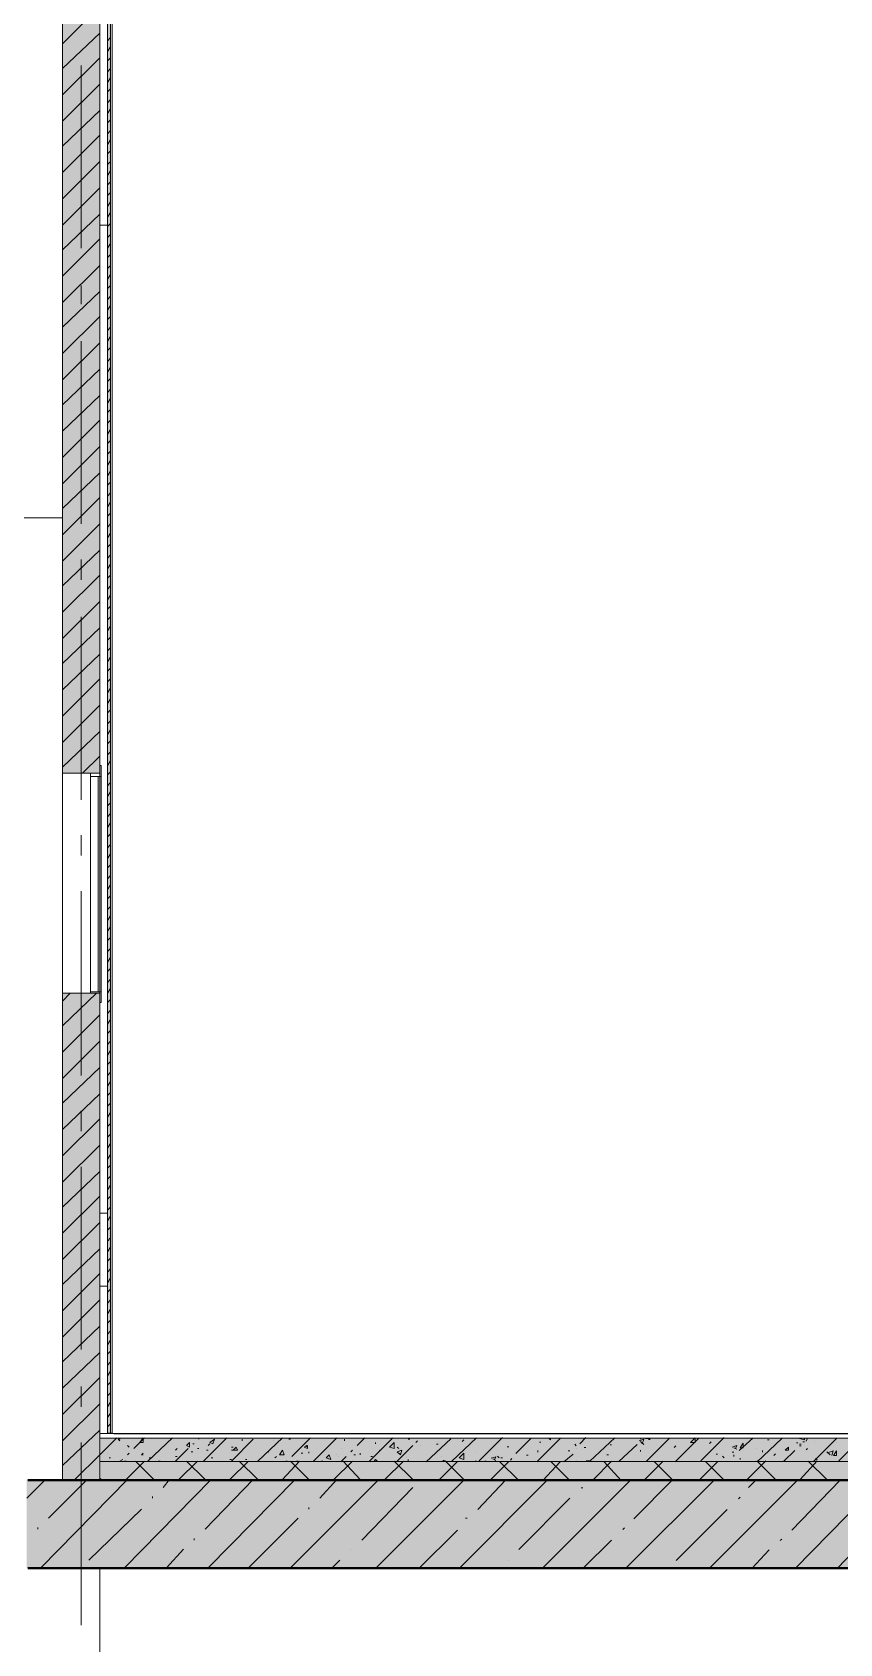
# Model space of a CAD drawing. Header units: millimetres. Extents: x -135211 to 49383, y -8033 to 228499.
# Drawn here: x -65282 to -63077, y 48078 to 52483 of the extents above; entities that cross this region are included whole.
import ezdxf

# ---------------------------------------------------------------- set-up
doc = ezdxf.new("R2010")
doc.units = ezdxf.units.MM
doc.layers.add('PDF _Геометрия', color=7, linetype='Continuous', true_color=0x1d1d1d)
doc.layers.add('PDF _Сплошная заливка', color=7, linetype='Continuous', true_color=0xffffff)

msp = doc.modelspace()

# ---------------------------------------------------------------- hatches: boundary and pattern name
at = {"layer": 'PDF _Сплошная заливка', "transparency": 33554559}
h = msp.add_hatch(color=256, dxfattribs=at)
h.paths.add_polyline_path([(-65199.1, 50457.1), (-65097.5, 50457.1), (-65097.5, 53356.7), (-65199.1, 53356.7)])
h.paths.add_polyline_path([(-65097.5, 49856), (-65199.1, 49856), (-65199.1, 48526.8), (-65097.5, 48526.8)])
h = msp.add_hatch(color=256, dxfattribs=at)
h.paths.add_polyline_path([(-65546.2, 48285.5), (-65546.2, 48526.4), (-101294, 48526.4), (-101294, 48285.5)])
h.paths.add_polyline_path([(146.8, 48285.5), (146.8, 48526.4), (-22999.7, 48526.4), (-22999.7, 48285.5)])
h.paths.add_polyline_path([(-23351, 48285.5), (-23351, 48526.4), (-26352.2, 48526.4), (-26352.2, 48285.5)])
h.paths.add_polyline_path([(-26398.8, 48285.5), (-26398.8, 48526.4), (-44097.3, 48526.4), (-44097.3, 48285.5)])
h.paths.add_polyline_path([(-45350.3, 48285.5), (-45350.3, 48526.4), (-50899.8, 48526.4), (-50899.8, 48285.5)])
h.paths.add_polyline_path([(-50950.6, 48285.5), (-50950.6, 48526.4), (-65296.5, 48526.4), (-65296.5, 48285.5)])

# ---------------------------------------------------------------- linework, layer by layer
at = {"layer": 'PDF _Геометрия', "color": 7, "lineweight": 40}
for points in [[(-77396.4, 53355.7), (-51196.7, 53355.7), (-51196.7, 48525.6), (-65293.5, 48525.6)], [(-65293.5, 48284.3), (-51196.7, 48284.3), (-51196.7, 45155.9), (-77396.4, 45155.9)]]:
    msp.add_lwpolyline(points, dxfattribs=at)
at = {"layer": 'PDF _Геометрия', "color": 7, "lineweight": 9}
for points in [[(-65597, 51155.5), (-65199.1, 51155.5), (-65199.1, 53356.7), (-65597, 53356.7)], [(-65199.1, 53356.7), (-65199.1, 50457.1), (-65097.5, 50457.1), (-65097.5, 53356.7)], [(-65076.4, 53356.7), (-65076.4, 48653.8), (-65067.9, 48653.8), (-65063.7, 48653.8), (-65063.7, 53356.7), (-65067.9, 53356.7)], [(-65093.3, 50478.2), (-65097.5, 50478.2), (-65097.5, 50457.1), (-65122.9, 50457.1), (-65122.9, 50448.6), (-65093.3, 50448.6)], [(-65101.8, 50448.6), (-65101.8, 49860.2), (-65097.5, 49860.2), (-65097.5, 50448.6), (-65101.8, 50448.6), (-65101.8, 49860.2), (-65097.5, 49860.2), (-65097.5, 50448.6)], [(-65097.5, 49830.6), (-65093.3, 49830.6), (-65093.3, 49860.2), (-65122.9, 49860.2), (-65122.9, 49856), (-65097.5, 49856)]]:
    msp.add_lwpolyline(points, close=True, dxfattribs=at)
for points in [[(-65097.5, 53356.7), (-65097.5, 50478.2), (-65097.5, 51955.6), (-65076.4, 51955.6)], [(-62094, 53356), (-62094, 48526), (-65095.2, 48526)], [(-65067.9, 53356.7), (-65067.9, 48653.8)], [(-65058.6, 48651.8), (-62129.1, 48651.8), (-62129.1, 53355), (-65058.6, 53355)], [(-65148.3, 51892.1), (-65148.3, 52391.6)], [(-65148.3, 51739.7), (-65148.3, 51790.5)], [(-65148.3, 51138.6), (-65148.3, 51638.1)], [(-65148.3, 50986.2), (-65148.3, 51041.2)], [(-65148.3, 50385.1), (-65148.3, 50884.6)], [(-65122.9, 49856), (-65199.1, 49856), (-65199.1, 48526.8), (-65097.5, 48526.8), (-65097.5, 49856), (-65199.1, 49856), (-65199.1, 50457.1), (-65122.9, 50457.1)], [(-65122.9, 50448.6), (-65122.9, 49860.2)], [(-65097.5, 50457.1), (-65097.5, 49856), (-65097.5, 50457.1)], [(-65097.5, 50448.6), (-65097.5, 50334.3)], [(-65093.3, 49860.2), (-65093.3, 50448.6)], [(-65148.3, 50232.7), (-65148.3, 50287.8)], [(-65148.3, 49631.6), (-65148.3, 50135.4)], [(-65097.5, 49978.7), (-65097.5, 49860.2)], [(-65076.4, 49254.9), (-65097.5, 49254.9), (-65097.5, 49830.6), (-65097.5, 49555.4)], [(-65148.3, 49479.2), (-65148.3, 49534.3)], [(-65148.3, 48882.4), (-65148.3, 49381.9)], [(-65076.4, 49055.9), (-65097.5, 49055.9)], [(-65148.3, 48725.8), (-65148.3, 48780.8)], [(-65148.3, 48128.9), (-65148.3, 48628.4)], [(-65097.5, 48653.8), (-65097.5, 48641.1), (-65097.5, 48577.6), (-65097.5, 48526.8)], [(-62094, 48526), (-62094, 48576.7), (-62094, 48640.2), (-62094, 48652.9), (-65095.2, 48652.9)], [(-62094, 48640.2), (-65095.2, 48640.2)], [(-62094, 48576.7), (-65095.2, 48576.7)], [(-66121.9, 45157.3), (-65698.6, 45157.3), (-65097.5, 45157.3), (-65097.5, 48285.5), (-65097.5, 47874.9)], [(-62445, 48284.5), (-65094.9, 48284.5)], [(-64797, 48285.5), (-64995.9, 48285.5)]]:
    msp.add_lwpolyline(points, dxfattribs=at)
at = {"layer": 'PDF _Геометрия', "lineweight": 9}
for points in [[(-65199.1, 52450.9), (-65097.5, 52552.5)], [(-65199.1, 52383.1), (-65097.5, 52480.5)], [(-65199.1, 52311.2), (-65097.5, 52412.8)], [(-65199.1, 52239.2), (-65097.5, 52340.8)], [(-65199.1, 52171.5), (-65097.5, 52268.8)], [(-65199.1, 52099.5), (-65097.5, 52201.1)], [(-65199.1, 52027.6), (-65097.5, 52129.1)], [(-65199.1, 51955.6), (-65097.5, 52057.2)], [(-65199.1, 51887.9), (-65097.5, 51985.2)], [(-65199.1, 51815.9), (-65097.5, 51917.5)], [(-65199.1, 51743.9), (-65097.5, 51845.5)], [(-65199.1, 51676.2), (-65097.5, 51773.6)], [(-65199.1, 51604.2), (-65097.5, 51705.8)], [(-65199.1, 51532.3), (-65097.5, 51633.9)], [(-65199.1, 51464.6), (-65097.5, 51561.9)], [(-65199.1, 51392.6), (-65097.5, 51490)], [(-65199.1, 51320.6), (-65097.5, 51422.2)], [(-65199.1, 51248.7), (-65097.5, 51350.3)], [(-65199.1, 51180.9), (-65097.5, 51278.3)], [(-65199.1, 51109), (-65097.5, 51210.6)], [(-65199.1, 51037), (-65097.5, 51138.6)], [(-65199.1, 50969.3), (-65097.5, 51066.6)], [(-65199.1, 50897.3), (-65097.5, 50998.9)], [(-65199.1, 50825.4), (-65097.5, 50927)], [(-65199.1, 50757.6), (-65097.5, 50855)], [(-65199.1, 50685.7), (-65097.5, 50783)], [(-65199.1, 50613.7), (-65097.5, 50715.3)], [(-65199.1, 50541.7), (-65097.5, 50643.3)], [(-65199.1, 50474), (-65097.5, 50571.4)], [(-65144.1, 50457.1), (-65097.5, 50503.6)], [(-65199.1, 49834.8), (-65178, 49856)], [(-65199.1, 49767.1), (-65106, 49856)], [(-65199.1, 49695.1), (-65097.5, 49796.7)], [(-65199.1, 49623.2), (-65097.5, 49724.8)], [(-65199.1, 49555.4), (-65097.5, 49652.8)], [(-65199.1, 49483.5), (-65097.5, 49580.8)], [(-65199.1, 49411.5), (-65097.5, 49513.1)], [(-65199.1, 49339.6), (-65097.5, 49441.1)], [(-65199.1, 49271.8), (-65097.5, 49369.2)], [(-65199.1, 49199.9), (-65097.5, 49301.5)], [(-65199.1, 49127.9), (-65097.5, 49229.5)], [(-65199.1, 49060.2), (-65097.5, 49157.5)], [(-65199.1, 48988.2), (-65097.5, 49089.8)], [(-65199.1, 48916.2), (-65097.5, 49017.8)], [(-65199.1, 48848.5), (-65097.5, 48945.9)], [(-65199.1, 48776.6), (-65097.5, 48873.9)], [(-65199.1, 48704.6), (-65097.5, 48806.2)], [(-65199.1, 48632.6), (-65097.5, 48734.2)], [(-65199.1, 48564.9), (-65097.5, 48662.3)], [(-65165.3, 48526.8), (-65097.5, 48594.5), (-65051, 48641.1)], [(-65046.7, 48641.1), (-65042.5, 48636.9), (-65042.5, 48641.1)], [(-65046.7, 48636.9), (-65042.5, 48632.6)], [(-65004.4, 48611.5), (-64974.8, 48641.1)], [(-64966.3, 48577.6), (-64898.6, 48641.1)], [(-64826.6, 48636.9), (-64826.6, 48641.1)], [(-64813.9, 48577.6), (-64750.4, 48641.1)], [(-64737.7, 48577.6), (-64678.5, 48636.9)], [(-64708.1, 48632.6), (-64708.1, 48636.9)], [(-64665.8, 48577.6), (-64598, 48641.1)], [(-64623.4, 48632.6), (-64623.4, 48632.6)], [(-64581.1, 48636.9), (-64576.9, 48636.9)], [(-64572.6, 48590.3), (-64521.8, 48641.1)], [(-64513.4, 48577.6), (-64449.9, 48641.1)], [(-64428.7, 48636.9), (-64428.7, 48632.6)], [(-64394.8, 48619.9), (-64373.7, 48641.1)], [(-64361, 48577.6), (-64297.5, 48641.1)], [(-64344.1, 48624.2), (-64344.1, 48628.4)], [(-64255.2, 48636.9), (-64250.9, 48636.9)], [(-64234, 48628.4), (-64229.8, 48632.6)], [(-64206.2, 48574.9), (-64138.4, 48638.5)], [(-64173.5, 48630.5), (-64173.5, 48630.5)], [(-64136.1, 48577.3), (-64068.2, 48640.8)], [(-64107.5, 48631.2), (-64103.3, 48635.4)], [(-64061.7, 48578), (-63998, 48641.5)], [(-63961.6, 48598.1), (-63919, 48640.4)], [(-63903.5, 48575.8), (-63840.1, 48639.3)], [(-63897, 48629), (-63892.7, 48629)], [(-63870.7, 48639.7), (-63866.4, 48635.5), (-63866.4, 48639.7)], [(-63800.5, 48640.4), (-63796.2, 48640.4)], [(-63786.9, 48624.8), (-63769.9, 48641.7)], [(-63758.7, 48577.1), (-63690.9, 48640.6)], [(-63690.9, 48639), (-63690.9, 48639)], [(-63624.8, 48632.7), (-63612, 48637), (-63616.2, 48624.2)], [(-63620.7, 48637.1), (-63620.7, 48641.3)], [(-63620.5, 48631), (-63612, 48622.6)], [(-63612, 48641.2), (-63612, 48641.2)], [(-63607.2, 48639.3), (-63594.4, 48639.3)], [(-63605.4, 48576.7), (-63541.8, 48640.2)], [(-63598.7, 48636.7), (-63594.4, 48636.7)], [(-63594.4, 48639.3), (-63594.4, 48639.3)], [(-63526.1, 48575.6), (-63462.8, 48639.1)], [(-63456, 48578), (-63392.6, 48641.5)], [(-63432, 48625.9), (-63427.7, 48630.2)], [(-63366.3, 48639.4), (-63366.3, 48639.4)], [(-63351.8, 48606.5), (-63313.6, 48640.4)], [(-63302.5, 48575.8), (-63234.7, 48639.3)], [(-63274.1, 48635.6), (-63269.8, 48635.6)], [(-63195.1, 48627.7), (-63190.8, 48627.7)], [(-63190.8, 48640.4), (-63190.8, 48640.4)], [(-63190, 48640.1), (-63173.3, 48635.9), (-63173.3, 48640.1)], [(-63177.6, 48630), (-63173.3, 48630)], [(-63168.8, 48631.6), (-63164.5, 48640)], [(-63149.2, 48575.4), (-63085.5, 48638.9)], [(-63146.9, 48631.3), (-63146.9, 48631.3)], [(-63085.5, 48627.9), (-63085.5, 48627.9)], [(-63079.2, 48577.9), (-63024.1, 48632.9)], [(-63076.7, 48638.8), (-63076.7, 48638.8)], [(-65076.4, 48598.8), (-65076.4, 48598.8)], [(-65072.1, 48586.1), (-65067.9, 48586.1)], [(-65042.5, 48577.6), (-65034, 48581.8)], [(-65021.3, 48619.9), (-65017.1, 48615.7)], [(-65021.3, 48594.5), (-65017.1, 48598.8)], [(-64979, 48594.5), (-64983.2, 48594.5), (-64979, 48598.8)], [(-64962.1, 48586.1), (-64957.8, 48586.1)], [(-64924, 48615.7), (-64924, 48615.7)], [(-64890.1, 48577.6), (-64856.3, 48611.5)], [(-64890.1, 48607.2), (-64885.9, 48611.5)], [(-64890.1, 48590.3), (-64885.9, 48590.3)], [(-64847.8, 48603), (-64843.6, 48603)], [(-64843.6, 48624.2), (-64839.3, 48624.2)], [(-64830.9, 48611.5), (-64826.6, 48611.5)], [(-64805.5, 48607.2), (-64801.2, 48607.2)], [(-64801.2, 48619.9), (-64797, 48624.2)], [(-64792.8, 48586.1), (-64788.5, 48586.1)], [(-64742, 48581.8), (-64737.7, 48581.8)], [(-64737.7, 48615.7), (-64733.5, 48615.7)], [(-64737.7, 48607.2), (-64733.5, 48607.2)], [(-64699.6, 48581.8), (-64695.4, 48581.8)], [(-64640.4, 48603), (-64636.1, 48603)], [(-64636.1, 48598.8), (-64636.1, 48598.8)], [(-64619.2, 48586.1), (-64615, 48590.3)], [(-64547.2, 48598.8), (-64543, 48598.8)], [(-64534.5, 48619.9), (-64530.3, 48615.7)], [(-64526.1, 48598.8), (-64526.1, 48603)], [(-64449.9, 48594.5), (-64449.9, 48594.5)], [(-64445.6, 48590.3), (-64445.6, 48590.3)], [(-64437.2, 48611.5), (-64437.2, 48611.5)], [(-64437.2, 48577.6), (-64424.5, 48590.3)], [(-64411.8, 48603), (-64407.5, 48607.2)], [(-64403.3, 48594.5), (-64399.1, 48594.5)], [(-64386.4, 48598.8), (-64386.4, 48594.5)], [(-64356.7, 48590.3), (-64352.5, 48590.3)], [(-64348.3, 48577.6), (-64344.1, 48581.8), (-64339.8, 48577.6)], [(-64335.6, 48603), (-64331.4, 48607.2)], [(-64284.8, 48577.6), (-64242.5, 48619.9)], [(-64284.8, 48615.7), (-64280.6, 48611.5)], [(-64259.4, 48586.1), (-64259.4, 48586.1)], [(-64255.2, 48577.6), (-64255.2, 48581.8)], [(-64221.3, 48619.9), (-64221.3, 48619.9)], [(-64177.7, 48623.7), (-64173.5, 48623.7)], [(-64164.7, 48589.7), (-64164.7, 48589.7)], [(-64068.2, 48601), (-64068.2, 48601)], [(-64028.3, 48585.1), (-64015.6, 48589.3), (-64019.8, 48580.8)], [(-64024.1, 48583.4), (-64015.6, 48579.1)], [(-64011, 48590.8), (-64006.8, 48586.6)], [(-64002.3, 48586.5), (-63998, 48586.5)], [(-63984.7, 48615.9), (-63980.5, 48615.9)], [(-63975.9, 48580.2), (-63971.7, 48584.5)], [(-63932.1, 48594), (-63927.8, 48594)], [(-63901.5, 48606.3), (-63901.5, 48602.1)], [(-63830.5, 48575.3), (-63805, 48596.5)], [(-63818, 48605.1), (-63813.8, 48605.1)], [(-63800.5, 48623.5), (-63796.2, 48619.2)], [(-63796.2, 48610.8), (-63796.2, 48610.8)], [(-63774.2, 48614.6), (-63769.9, 48614.6)], [(-63712.7, 48594.3), (-63708.5, 48594.3)], [(-63704, 48622.1), (-63699.7, 48622.1)], [(-63680.3, 48576.3), (-63629.5, 48622.8)], [(-63620.7, 48603.2), (-63620.7, 48607.4)], [(-63528.5, 48614.6), (-63524.2, 48618.8)], [(-63414.4, 48596.1), (-63410.2, 48596.1)], [(-63396.9, 48590.7), (-63392.6, 48586.5)], [(-63370.6, 48601.4), (-63366.3, 48601.4)], [(-63370.4, 48615.6), (-63357.5, 48619.8), (-63361.8, 48611.4)], [(-63366.3, 48590.3), (-63366.3, 48594.5)], [(-63366.1, 48613.9), (-63357.5, 48609.7)], [(-63348.7, 48581.6), (-63348.7, 48585.8)], [(-63304.9, 48610.7), (-63304.9, 48610.7)], [(-63287.3, 48606.2), (-63287.3, 48601.9)], [(-63256.5, 48593), (-63252.2, 48597.2)], [(-63229.2, 48577), (-63199.6, 48606.6)], [(-63186.3, 48623.3), (-63182, 48623.3)], [(-63186.3, 48619.1), (-63182, 48619.1)], [(-63168.8, 48607.8), (-63164.5, 48612)], [(-63142.5, 48584.6), (-63138.2, 48580.4)], [(-63111.7, 48602.7), (-63103.1, 48594.3)], [(-63107.2, 48600.9), (-63094.3, 48605.2), (-63098.6, 48592.5)], [(-65029.8, 48577.6), (-65025.6, 48577.6)], [(-65025.6, 48526.8), (-64974.8, 48577.6)], [(-64949.4, 48526.8), (-65000.2, 48577.6)], [(-64936.7, 48577.6), (-64932.4, 48577.6)], [(-64932.4, 48577.6), (-64932.4, 48577.6)], [(-64881.7, 48526.8), (-64830.9, 48577.6)], [(-64809.7, 48526.8), (-64860.5, 48577.6)], [(-64742, 48526.8), (-64691.2, 48577.6)], [(-64665.8, 48526.8), (-64716.6, 48577.6)], [(-64708.1, 48577.6), (-64708.1, 48577.6)], [(-64602.3, 48577.6), (-64602.3, 48577.6)], [(-64598, 48526.8), (-64551.5, 48577.6)], [(-64589.6, 48577.6), (-64585.3, 48577.6)], [(-64526.1, 48526.8), (-64576.9, 48577.6)], [(-64559.9, 48577.6), (-64555.7, 48577.6)], [(-64509.1, 48577.6), (-64509.1, 48577.6)], [(-64492.2, 48577.6), (-64488, 48577.6)], [(-64458.3, 48526.8), (-64407.5, 48577.6)], [(-64386.4, 48526.8), (-64432.9, 48577.6)], [(-64318.7, 48526.8), (-64267.9, 48577.6)], [(-64242.5, 48526.8), (-64293.3, 48577.6)], [(-64171.7, 48525.6), (-64120.9, 48576.4)], [(-64160.2, 48579.4), (-64155.9, 48579.4)], [(-64103.3, 48527), (-64154.2, 48577.8)], [(-64072.4, 48577.3), (-64068.2, 48577.3)], [(-64046.1, 48577), (-64041.9, 48577)], [(-64031.4, 48525.3), (-63980.5, 48576.1)], [(-63954.1, 48524.9), (-64005.1, 48575.7)], [(-63886.5, 48525.1), (-63840.1, 48575.8)], [(-63813.8, 48524.6), (-63864.4, 48575.5)], [(-63796.2, 48579.5), (-63796.2, 48579.5)], [(-63769.6, 48578.1), (-63761.1, 48578.1), (-63765.4, 48578.1)], [(-63750.4, 48526.4), (-63699.7, 48577.2)], [(-63673.4, 48524.4), (-63719.9, 48575.2)], [(-63639, 48420), (-63533, 48525.8), (-63583.9, 48576.6)], [(-63610.2, 48526.2), (-63559.3, 48577)], [(-63524.2, 48579.1), (-63524.2, 48579.1)], [(-63461.1, 48524.1), (-63410.2, 48574.9)], [(-63392.6, 48525.5), (-63443.6, 48576.3)], [(-63379.3, 48576.1), (-63375.1, 48576.1)], [(-63329.2, 48527.3), (-63278.5, 48578.1)], [(-63252.2, 48526.9), (-63302.9, 48577.7)], [(-63184.6, 48527), (-63138.2, 48577.8)], [(-63111.8, 48526.7), (-63162.6, 48577.4)], [(-65296.5, 48476), (-65245.7, 48526.8)], [(-65258.4, 48285.5), (-65021.3, 48526.8)], [(-65237.2, 48421), (-65131.4, 48526.8)], [(-65093.3, 48526.8), (-65097.5, 48531)], [(-65029.8, 48285.5), (-64792.8, 48526.8)], [(-64924, 48505.6), (-64907, 48526.8)], [(-64809.7, 48391.3), (-64678.5, 48526.8)], [(-64801.2, 48285.5), (-64564.2, 48526.8)], [(-64576.9, 48285.5), (-64335.6, 48526.8)], [(-64496.4, 48476), (-64449.9, 48526.8)], [(-64382.1, 48361.7), (-64242.5, 48505.6)], [(-64344.5, 48284), (-64103.3, 48525.3)], [(-64116.4, 48284.2), (-63875.2, 48525.5)], [(-64065.3, 48445), (-63989.2, 48525.4)], [(-63888.2, 48284.4), (-63647.1, 48525.7)], [(-63782.9, 48504.7), (-63778.7, 48504.7)], [(-63660.4, 48284.6), (-63418.9, 48525.9)], [(-63432.2, 48284.8), (-63190.8, 48526.1)], [(-63325.9, 48504.8), (-63304.9, 48526)], [(-63208, 48389), (-63076.7, 48524.5)], [(-63199.7, 48283.3), (-62962.7, 48524.6)], [(-64953.6, 48476), (-64953.6, 48480.2)], [(-64526.1, 48446.4), (-64526.1, 48450.6)], [(-63953.4, 48335.8), (-63813.8, 48475.6)], [(-63353, 48474.1), (-63348.7, 48478.4)], [(-65127.2, 48306.7), (-64983.2, 48446.4)], [(-64691.2, 48285.5), (-64555.7, 48421)], [(-64098.8, 48421.1), (-64094.5, 48421.1)], [(-63523.5, 48305.3), (-63383.8, 48445)], [(-63084.9, 48283.2), (-62953.9, 48418.6)], [(-65266.9, 48391.3), (-65266.9, 48395.6)], [(-64839.3, 48361.7), (-64839.3, 48365.9)], [(-64226.8, 48282.6), (-64120.9, 48388.4)], [(-63668.9, 48390.5), (-63664.6, 48394.7)], [(-63239, 48359.9), (-63234.7, 48364.2)], [(-64915.5, 48285.5), (-64869, 48336.3)], [(-64411.8, 48336.3), (-64411.8, 48336.3)], [(-63776, 48285.2), (-63699.7, 48361.4)], [(-63316.5, 48284.2), (-63269.8, 48335)], [(-64462.6, 48285.5), (-64441.4, 48306.7)], [(-63980.5, 48305.2), (-63980.5, 48305.2)]]:
    msp.add_lwpolyline(points, dxfattribs=at)
at = {"layer": 'PDF _Геометрия', "color": 252, "lineweight": 9, "true_color": 0x878787}
for points in [[(-65076.4, 52459.3), (-65067.9, 52467.8)], [(-65076.4, 52429.7), (-65067.9, 52442.4)], [(-65076.4, 52404.3), (-65067.9, 52412.8)], [(-65076.4, 52374.7), (-65067.9, 52383.1)], [(-65076.4, 52345), (-65067.9, 52357.7)], [(-65076.4, 52319.6), (-65067.9, 52328.1)], [(-65076.4, 52290), (-65067.9, 52298.5)], [(-65076.4, 52260.4), (-65067.9, 52273.1)], [(-65076.4, 52235), (-65067.9, 52243.4)], [(-65076.4, 52205.3), (-65067.9, 52213.8)], [(-65076.4, 52175.7), (-65067.9, 52188.4)], [(-65076.4, 52150.3), (-65067.9, 52158.8)], [(-65076.4, 52120.7), (-65067.9, 52129.1)], [(-65076.4, 52091), (-65067.9, 52103.7)], [(-65076.4, 52065.6), (-65067.9, 52074.1)], [(-65076.4, 52036), (-65067.9, 52044.5)], [(-65076.4, 52006.4), (-65067.9, 52019.1)], [(-65076.4, 51976.8), (-65067.9, 51989.5)], [(-65076.4, 51951.4), (-65067.9, 51959.8)], [(-65076.4, 51921.7), (-65067.9, 51930.2)], [(-65076.4, 51892.1), (-65067.9, 51904.8)], [(-65076.4, 51866.7), (-65067.9, 51875.2)], [(-65076.4, 51837.1), (-65067.9, 51845.5)], [(-65076.4, 51807.4), (-65067.9, 51820.1)], [(-65076.4, 51782), (-65067.9, 51790.5)], [(-65076.4, 51752.4), (-65067.9, 51760.9)], [(-65076.4, 51722.8), (-65067.9, 51735.5)], [(-65076.4, 51697.4), (-65067.9, 51705.8)], [(-65076.4, 51667.7), (-65067.9, 51676.2)], [(-65076.4, 51638.1), (-65067.9, 51650.8)], [(-65076.4, 51612.7), (-65067.9, 51621.2)], [(-65076.4, 51583.1), (-65067.9, 51591.5)], [(-65076.4, 51553.4), (-65067.9, 51566.1)], [(-65076.4, 51528), (-65067.9, 51536.5)], [(-65076.4, 51498.4), (-65067.9, 51506.9)], [(-65076.4, 51468.8), (-65067.9, 51481.5)], [(-65076.4, 51443.4), (-65067.9, 51451.9)], [(-65076.4, 51413.8), (-65067.9, 51422.2)], [(-65076.4, 51384.1), (-65067.9, 51396.8)], [(-65076.4, 51358.7), (-65067.9, 51367.2)], [(-65076.4, 51329.1), (-65067.9, 51337.6)], [(-65076.4, 51299.5), (-65067.9, 51312.2)], [(-65076.4, 51269.8), (-65067.9, 51282.5)], [(-65076.4, 51244.4), (-65067.9, 51252.9)], [(-65076.4, 51214.8), (-65067.9, 51223.3)], [(-65076.4, 51185.2), (-65067.9, 51197.9)], [(-65076.4, 51159.8), (-65067.9, 51168.2)], [(-65076.4, 51130.1), (-65067.9, 51138.6)], [(-65076.4, 51100.5), (-65067.9, 51113.2)], [(-65076.4, 51075.1), (-65067.9, 51083.6)], [(-65076.4, 51045.5), (-65067.9, 51053.9)], [(-65076.4, 51015.8), (-65067.9, 51028.5)], [(-65076.4, 50990.4), (-65067.9, 50998.9)], [(-65076.4, 50960.8), (-65067.9, 50969.3)], [(-65076.4, 50931.2), (-65067.9, 50943.9)], [(-65076.4, 50905.8), (-65067.9, 50914.3)], [(-65076.4, 50876.2), (-65067.9, 50884.6)], [(-65076.4, 50846.5), (-65067.9, 50859.2)], [(-65076.4, 50821.1), (-65067.9, 50829.6)], [(-65076.4, 50791.5), (-65067.9, 50800)], [(-65076.4, 50761.9), (-65067.9, 50774.6)], [(-65076.4, 50736.5), (-65067.9, 50744.9)], [(-65076.4, 50706.8), (-65067.9, 50715.3)], [(-65076.4, 50677.2), (-65067.9, 50689.9)], [(-65076.4, 50647.6), (-65067.9, 50660.3)], [(-65076.4, 50622.2), (-65067.9, 50630.6)], [(-65076.4, 50592.5), (-65067.9, 50601)], [(-65076.4, 50562.9), (-65067.9, 50575.6)], [(-65076.4, 50537.5), (-65067.9, 50546)], [(-65076.4, 50507.9), (-65067.9, 50516.3)], [(-65076.4, 50478.2), (-65067.9, 50490.9)], [(-65076.4, 50452.8), (-65067.9, 50461.3)], [(-65076.4, 50423.2), (-65067.9, 50431.7)], [(-65076.4, 50393.6), (-65067.9, 50406.3)], [(-65076.4, 50368.2), (-65067.9, 50376.7)], [(-65076.4, 50338.6), (-65067.9, 50347)], [(-65076.4, 50308.9), (-65067.9, 50321.6)], [(-65076.4, 50283.5), (-65067.9, 50292)], [(-65076.4, 50253.9), (-65067.9, 50262.4)], [(-65076.4, 50224.3), (-65067.9, 50237)], [(-65076.4, 50198.9), (-65067.9, 50207.3)], [(-65076.4, 50169.2), (-65067.9, 50177.7)], [(-65076.4, 50139.6), (-65067.9, 50152.3)], [(-65076.4, 50114.2), (-65067.9, 50122.7)], [(-65076.4, 50084.6), (-65067.9, 50093)], [(-65076.4, 50054.9), (-65067.9, 50067.6)], [(-65076.4, 50025.3), (-65067.9, 50038)], [(-65076.4, 49999.9), (-65067.9, 50008.4)], [(-65076.4, 49970.3), (-65067.9, 49978.7)], [(-65076.4, 49940.6), (-65067.9, 49953.3)], [(-65076.4, 49915.2), (-65067.9, 49923.7)], [(-65076.4, 49885.6), (-65067.9, 49894.1)], [(-65076.4, 49856), (-65067.9, 49868.7)], [(-65076.4, 49830.6), (-65067.9, 49839.1)], [(-65076.4, 49801), (-65067.9, 49809.4)], [(-65076.4, 49771.3), (-65067.9, 49784)], [(-65076.4, 49745.9), (-65067.9, 49754.4)], [(-65076.4, 49716.3), (-65067.9, 49724.8)], [(-65076.4, 49686.7), (-65067.9, 49699.4)], [(-65076.4, 49661.3), (-65067.9, 49669.7)], [(-65076.4, 49631.6), (-65067.9, 49640.1)], [(-65076.4, 49602), (-65067.9, 49614.7)], [(-65076.4, 49576.6), (-65067.9, 49585.1)], [(-65076.4, 49547), (-65067.9, 49555.4)], [(-65076.4, 49517.3), (-65067.9, 49530)], [(-65076.4, 49491.9), (-65067.9, 49500.4)], [(-65076.4, 49462.3), (-65067.9, 49470.8)], [(-65076.4, 49432.7), (-65067.9, 49445.4)], [(-65076.4, 49403), (-65067.9, 49415.7)], [(-65076.4, 49377.6), (-65067.9, 49386.1)], [(-65076.4, 49348), (-65067.9, 49356.5)], [(-65076.4, 49318.4), (-65067.9, 49331.1)], [(-65076.4, 49293), (-65067.9, 49301.5)], [(-65076.4, 49263.4), (-65067.9, 49271.8)], [(-65076.4, 49233.7), (-65067.9, 49246.4)], [(-65076.4, 49208.3), (-65067.9, 49216.8)], [(-65076.4, 49178.7), (-65067.9, 49187.2)], [(-65076.4, 49149.1), (-65067.9, 49161.8)], [(-65076.4, 49123.7), (-65067.9, 49132.1)], [(-65076.4, 49094), (-65067.9, 49102.5)], [(-65076.4, 49064.4), (-65067.9, 49077.1)], [(-65076.4, 49039), (-65067.9, 49047.5)], [(-65076.4, 49009.4), (-65067.9, 49017.8)], [(-65076.4, 48979.7), (-65067.9, 48992.4)], [(-65076.4, 48954.3), (-65067.9, 48962.8)], [(-65076.4, 48924.7), (-65067.9, 48933.2)], [(-65076.4, 48895.1), (-65067.9, 48907.8)], [(-65076.4, 48869.7), (-65067.9, 48878.1)], [(-65076.4, 48840), (-65067.9, 48848.5)], [(-65076.4, 48810.4), (-65067.9, 48823.1)], [(-65076.4, 48785), (-65067.9, 48793.5)], [(-65076.4, 48755.4), (-65067.9, 48763.9)], [(-65076.4, 48725.8), (-65067.9, 48738.5)], [(-65076.4, 48696.1), (-65067.9, 48708.8)], [(-65076.4, 48670.7), (-65067.9, 48679.2)]]:
    msp.add_lwpolyline(points, dxfattribs=at)
at = {"layer": 'PDF _Геометрия', "lineweight": 9}
for points in [[(-64979, 48641.1), (-64979, 48628.4), (-64987.5, 48628.4)], [(-64852, 48628.4), (-64852, 48615.7), (-64860.5, 48619.9)], [(-64784.3, 48636.9), (-64788.5, 48624.2), (-64797, 48628.4)], [(-64293.3, 48611.5), (-64306, 48615.7), (-64293.3, 48628.4)], [(-63471.6, 48640.9), (-63471.6, 48628.2), (-63484.4, 48628.2)], [(-63340, 48626.4), (-63340, 48613.7), (-63348.5, 48613.7)], [(-64725, 48615.7), (-64720.8, 48607.2), (-64733.5, 48607.2)], [(-64598, 48607.2), (-64593.8, 48594.5), (-64606.5, 48594.5)], [(-64530.3, 48619.9), (-64530.3, 48611.5), (-64538.8, 48615.7)], [(-64471, 48594.5), (-64466.8, 48581.8), (-64479.5, 48586.1)], [(-64272.1, 48607.2), (-64276.3, 48594.5), (-64284.8, 48603)], [(-64103.3, 48582), (-64116, 48586.3), (-64103.3, 48599)], [(-63217.1, 48615.3), (-63217.1, 48606.9), (-63225.7, 48606.9)], [(-63085.5, 48605.1), (-63085.5, 48592.4), (-63094.1, 48592.4)]]:
    msp.add_lwpolyline(points, close=True, dxfattribs=at)
at = {"layer": 'PDF _Сплошная заливка', "lineweight": 5, "transparency": 33554559}
for points in [[(-65076.4, 53356.7), (-65076.4, 48653.8), (-65067.9, 53356.7), (-65067.9, 48653.8)], [(-65095.2, 48640.2), (-62094, 48640.2), (-65095.2, 48576.7), (-62094, 48576.7)], [(-65095.2, 48576.7), (-62094, 48576.7), (-65095.2, 48526), (-62094, 48526)]]:
    msp.add_solid(points, dxfattribs=at)

doc.saveas('drawing.dxf')
